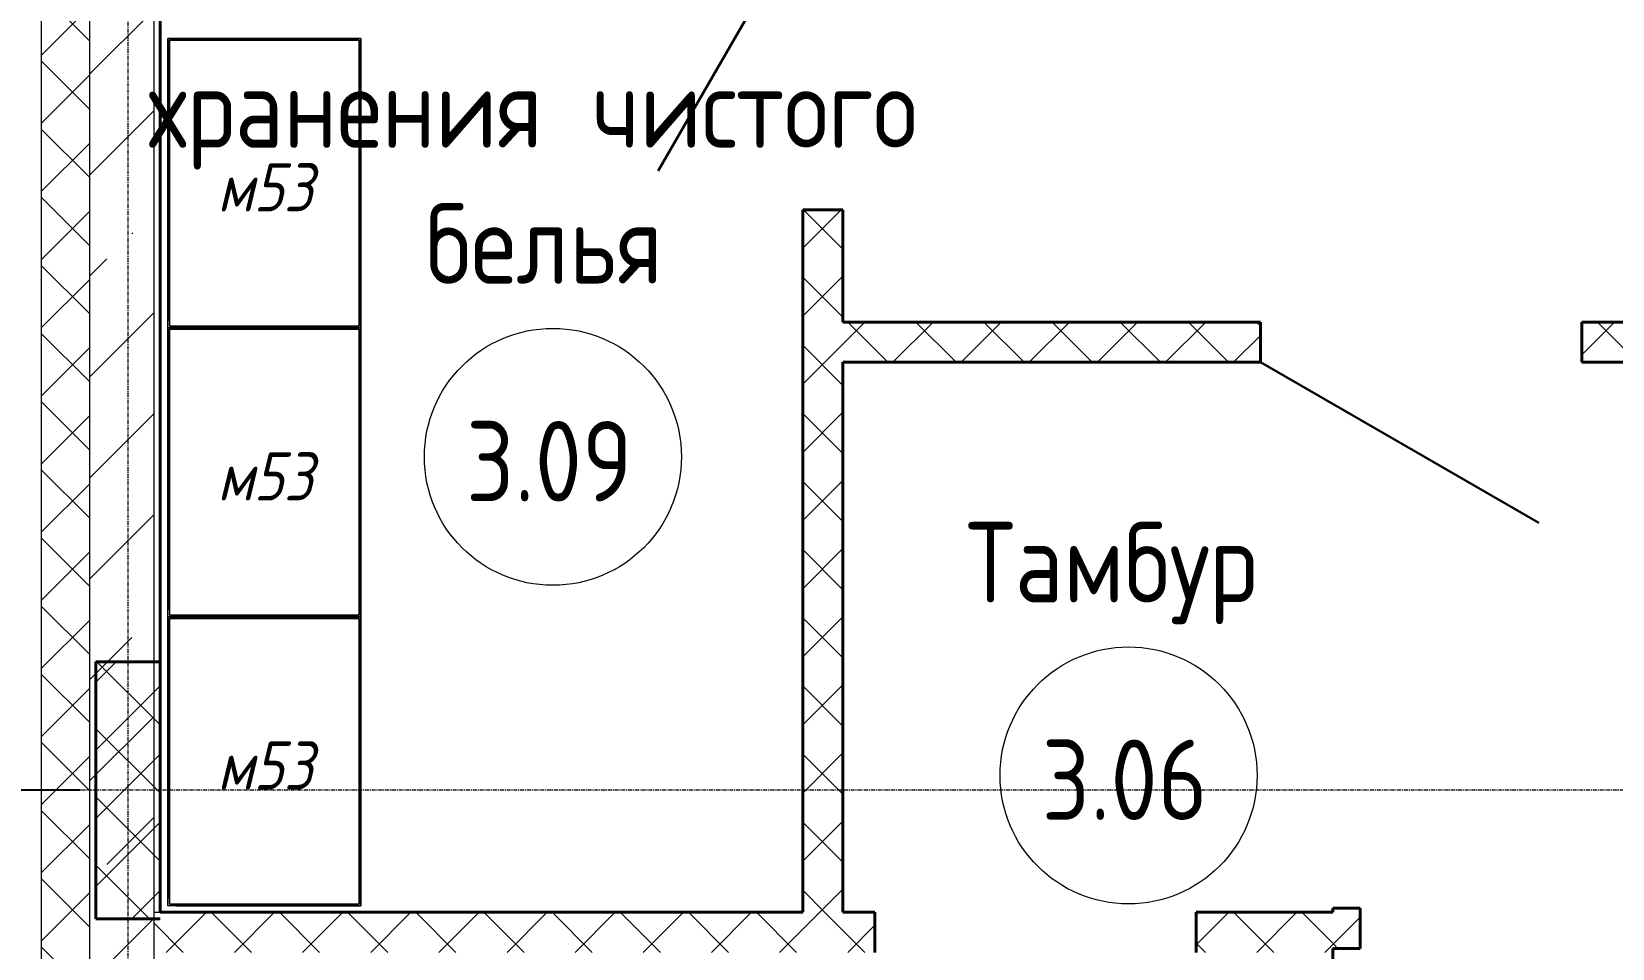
# Model space of a CAD drawing. Header units: millimetres. Extents: x -32954 to 151739, y -65671 to 56243.
# Drawn here: x -30250 to -25330, y -57686 to -54831 of the extents above; entities that cross this region are included whole.
import ezdxf

# ---------------------------------------------------------------- set-up
doc = ezdxf.new("R2010")
doc.units = ezdxf.units.MM
doc.linetypes.add('ADSK_Линия сетки', pattern=[21, 12, -3, 3, -3])
for name, color, linetype, lineweight in [('A-GENM', 7, 'Continuous', 9), ('I-FURN', 7, 'Continuous', 9), ('I-FURN-IDEN', 7, 'Continuous', 9), ('Двери', 7, 'Continuous', 18), ('Марки помещений', 7, 'Continuous', 18), ('Оси', 7, 'Continuous', 9), ('Панель', 7, 'Continuous', 30), ('Размеры', 7, 'Continuous', 9), ('Стены разрез', 7, 'Continuous', 40), ('Стены штриховка', 7, 'Continuous', 18)]:
    doc.layers.add(name, color=color, linetype=linetype, lineweight=lineweight)
doc.styles.add('GOST Common', font='GOST_Common.ttf', dxfattribs={"width": 0.9, "height": 250})
doc.styles.add('GOST Common_I', font='GOST_Common Italic.ttf', dxfattribs={"width": 0.9, "height": 150})
doc.dimstyles.new('ADSK_Проверочный', dxfattribs={"dimscale": 304.8, "dimtxt": 251.428749, "dimasz": 0.463911, "dimexe": 0.492126, "dimexo": 0.492126, "dimgap": 0.164042, "dimtad": 1, "dimdec": 0, "dimdsep": 46, "dimtxsty": 'GOST Common', "dimblk1": 'OBLIQUE', "dimblk2": 'OBLIQUE', "dimsah": 1, "dimcen": 0.09, "dimazin": 0, "dimtfac": 1, "dimtdec": 4, "dimtix": 1, "dimtmove": 0, "dimatfit": 3, "dimfxl": 1, "dimtvp": 1, "dimtolj": 1, "dimtzin": 0, "dimarcsym": 2})
pattern_1 = [(45, (-1e-11, -50353.12), (-106.066, 106.066), []), (135, (-1e-11, -50353.12), (-106.066, -106.066), [])]

# ---------------------------------------------------------------- blocks, each defined once
blk = doc.blocks.new('AC_Дверь_Однопольная_ПВХ - 860х2080h В Л-289294-В_АР_ПЭ_03 Этаж')
at = {"layer": 'Панель'}
blk.add_line((450, 62.5), (-329.4, 512.5), dxfattribs=at)
blk = doc.blocks.new('AC_Дверь_Однопольная_ДеревяннаяНаружная_ГОСТ24698-81 - 960х2080h ГЛ-654744-В_АР_ПЭ_03 Этаж')
at = {"layer": 'Панель'}
blk.add_line((500, 62.5), (-366, 562.5), dxfattribs=at)
blk = doc.blocks.new('_Oblique')
at = {"color": 0, "linetype": 'ByBlock', "lineweight": -2}
blk.add_line((-0.5, -0.5), (0.5, 0.5), dxfattribs=at)
blk = doc.blocks.new('*D221')
at = {"layer": 'Defpoints', "color": 0, "transparency": 16777216}
for p in [(-31007.1, -48193.1), (-29950, -48193.1), (-29950, -57193.1)]:
    blk.add_point(p, dxfattribs=at)
at = {"layer": 'Размеры', "color": 0, "lineweight": -2, "transparency": 16777216}
for p, q in [((-30100, -48193.1), (-31157.1, -48193.1)), ((-31007.1, -57193.1), (-31007.1, -48193.1)), ((-30100, -57193.1), (-31157.1, -57193.1))]:
    blk.add_line(p, q, dxfattribs=at)
at = {"layer": 'Размеры', "color": 0, "lineweight": -2, "transparency": 16777216, "xscale": 141.4, "yscale": 141.4, "zscale": 141.4}
for p, rotation in [((-31007.1, -48193.1), 90), ((-31007.1, -57193.1), 270)]:
    blk.add_blockref('_Oblique', p, dxfattribs=dict(at, rotation=rotation))
at = {"layer": 'Размеры', "color": 0, "transparency": 16777216, "insert": (-31182.1, -52693.1), "char_height": 250, "width": 756.843, "attachment_point": 5, "rotation": 90, "style": 'GOST Common'}
blk.add_mtext('\\A1;9000', dxfattribs=at)
blk = doc.blocks.new('*D222')
at = {"layer": 'Defpoints', "color": 0, "transparency": 16777216}
for p in [(-31007.1, -57193.1), (-29950, -57193.1), (-29950, -62343.1)]:
    blk.add_point(p, dxfattribs=at)
at = {"layer": 'Размеры', "color": 0, "lineweight": -2, "transparency": 16777216}
for p, q in [((-30100, -57193.1), (-31157.1, -57193.1)), ((-31007.1, -62343.1), (-31007.1, -57193.1)), ((-30100, -62343.1), (-31157.1, -62343.1))]:
    blk.add_line(p, q, dxfattribs=at)
at = {"layer": 'Размеры', "color": 0, "lineweight": -2, "transparency": 16777216, "xscale": 141.4, "yscale": 141.4, "zscale": 141.4}
for p, rotation in [((-31007.1, -57193.1), 90), ((-31007.1, -62343.1), 270)]:
    blk.add_blockref('_Oblique', p, dxfattribs=dict(at, rotation=rotation))
at = {"layer": 'Размеры', "color": 0, "transparency": 16777216, "insert": (-31182.1, -59768.1), "char_height": 250, "width": 700.591, "attachment_point": 5, "rotation": 90, "style": 'GOST Common'}
blk.add_mtext('\\A1;5150', dxfattribs=at)
blk = doc.blocks.new('ADSK_Марка_Помещение_2_ГОСТ21-501-2011 - Имя и Категория-86712-В_АР_ПЭ_03 Этаж')
at = {"layer": 'Марки помещений'}
blk.add_circle((0, 0), 4, dxfattribs=at)
blk = doc.blocks.new('М10-М12-М53-М103-М155-М186-М376-М386-М387-М390_Стеллаж - М53_Стеллаж разборный 900х600х1830-8574333-О_ТХ_03')
at = {"layer": 'A-GENM'}
for p, q in [((-425, 0), (-425, -5)), ((425, 0), (-425, 0)), ((-425, 0), (-425, -5)), ((425, 0), (-425, 0)), ((-425, -5), (-425, 0)), ((-425, 0), (425, 0)), ((-425, 0), (-425, -5)), ((425, 0), (-425, 0)), ((425, -5), (425, 0)), ((425, 0), (425, -5)), ((425, 0), (425, -5)), ((425, -5), (425, 0)), ((-425, 0), (-450, 0)), ((-450, 0), (-450, -25)), ((-450, -25), (-450, 0)), ((-450, 0), (-425, 0)), ((-445, -25), (-450, -25)), ((-450, -575), (-450, -25)), ((-450, -25), (-445, -25)), ((-450, -25), (-450, -575)), ((-450, -575), (-450, -25)), ((-445, -25), (-450, -25)), ((-450, -25), (-450, -575)), ((-445, -25), (-450, -25)), ((-450, -575), (-450, -25)), ((-450, -25), (-445, -25)), ((-450, -25), (-450, -575)), ((-445, -25), (-450, -25)), ((-450, -575), (-450, -25)), ((-445, -25), (-450, -25)), ((-450, -25), (-450, -575)), ((-445, -25), (-450, -25)), ((-425, -5), (-445, -5)), ((-445, -5), (-445, -25)), ((-445, -25), (-445, -5)), ((-445, -5), (-425, -5)), ((-445, -25), (-445, -5)), ((-445, -5), (-425, -5)), ((-425, -5), (-445, -5)), ((-445, -5), (-445, -25)), ((-445, -25), (-445, -5)), ((-445, -5), (-425, -5)), ((-425, -5), (-445, -5)), ((-445, -5), (-445, -25)), ((-445, -25), (-445, -5)), ((-445, -5), (-425, -5)), ((-425, -5), (-445, -5)), ((-445, -5), (-445, -25)), ((-445, -575), (-445, -25)), ((-445, -25), (-445, -575)), ((-445, -575), (-445, -25)), ((-445, -25), (-445, -595)), ((-445, -575), (-445, -25)), ((-445, -25), (-445, -575)), ((-445, -575), (-445, -25)), ((-445, -25), (-445, -595)), ((-425, 0), (-425, -5)), ((425, 0), (-425, 0)), ((-425, 0), (-425, -5)), ((425, 0), (-425, 0)), ((-425, -5), (-425, 0)), ((-425, 0), (425, 0)), ((-425, 0), (-425, -5)), ((425, 0), (-425, 0)), ((-425, -5), (425, -5)), ((425, -5), (-425, -5)), ((425, -5), (-425, -5)), ((425, -5), (-425, -5)), ((-425, -5), (425, -5)), ((425, -5), (-425, -5)), ((425, -5), (-425, -5)), ((425, -5), (-425, -5)), ((450, 0), (425, 0)), ((425, -5), (425, 0)), ((425, 0), (450, 0)), ((425, 0), (425, -5)), ((425, 0), (425, -5)), ((425, -5), (425, 0)), ((445, -5), (425, -5)), ((425, -5), (445, -5)), ((425, -5), (445, -5)), ((445, -5), (425, -5)), ((425, -5), (445, -5)), ((445, -5), (425, -5)), ((425, -5), (445, -5)), ((445, -5), (425, -5)), ((445, -25), (445, -5)), ((445, -5), (445, -25)), ((445, -5), (445, -25)), ((445, -25), (445, -5)), ((445, -5), (445, -25)), ((445, -25), (445, -5)), ((445, -5), (445, -25)), ((445, -25), (445, -5)), ((450, -25), (445, -25)), ((445, -25), (445, -575)), ((445, -595), (445, -25)), ((450, -25), (445, -25)), ((445, -25), (445, -575)), ((445, -595), (445, -25)), ((450, -25), (445, -25)), ((450, -25), (445, -25)), ((445, -25), (445, -575)), ((445, -595), (445, -25)), ((450, -25), (445, -25)), ((450, -25), (445, -25)), ((445, -25), (445, -575)), ((445, -595), (445, -25)), ((450, -25), (445, -25)), ((450, -25), (445, -25)), ((450, -25), (450, 0)), ((450, 0), (450, -25)), ((450, -25), (450, -600)), ((450, -575), (450, -25)), ((450, -25), (450, -575)), ((450, -575), (450, -25)), ((450, -25), (450, -575)), ((450, -575), (450, -25)), ((450, -25), (450, -575)), ((450, -575), (450, -25)), ((-450, -575), (-450, -600)), ((-450, -575), (-445, -575)), ((-450, -600), (-450, -575)), ((-445, -575), (-450, -575)), ((-445, -575), (-450, -575)), ((-445, -575), (-450, -575)), ((-445, -575), (-450, -575)), ((-445, -575), (-450, -575)), ((-445, -575), (-450, -575)), ((-450, -575), (-445, -575)), ((-445, -575), (-445, -595)), ((-445, -595), (-445, -575)), ((-445, -595), (-445, -575)), ((-445, -595), (-445, -575)), ((-445, -595), (-445, -575)), ((-445, -575), (-445, -595)), ((445, -595), (445, -575)), ((445, -575), (450, -575)), ((445, -575), (450, -575)), ((450, -575), (445, -575)), ((445, -575), (445, -595)), ((450, -575), (445, -575)), ((450, -575), (445, -575)), ((445, -575), (445, -595)), ((450, -575), (445, -575)), ((450, -575), (445, -575)), ((445, -575), (445, -595)), ((450, -575), (445, -575)), ((450, -575), (450, -600)), ((-450, -600), (-425, -600)), ((-425, -600), (-450, -600)), ((-445, -595), (-425, -595)), ((-425, -595), (-445, -595)), ((-425, -595), (-445, -595)), ((-425, -595), (-445, -595)), ((-445, -595), (445, -595)), ((-425, -595), (-445, -595)), ((-445, -595), (-425, -595)), ((-445, -595), (445, -595)), ((-425, -595), (-425, -600)), ((-425, -600), (-425, -595)), ((-425, -600), (-425, -595)), ((-425, -600), (-425, -595)), ((-425, -600), (-425, -595)), ((425, -595), (-425, -595)), ((-425, -595), (445, -595)), ((-425, -595), (-425, -600)), ((425, -595), (-425, -595)), ((425, -595), (-425, -595)), ((-425, -595), (445, -595)), ((-425, -595), (-425, -600)), ((-425, -595), (-425, -600)), ((425, -595), (-425, -595)), ((450, -600), (-425, -600)), ((-425, -600), (425, -600)), ((425, -600), (-425, -600)), ((-425, -600), (425, -600)), ((425, -600), (-425, -600)), ((-425, -600), (425, -600)), ((425, -600), (-425, -600)), ((-425, -600), (425, -600)), ((425, -600), (425, -595)), ((425, -595), (445, -595)), ((445, -595), (425, -595)), ((425, -600), (425, -595)), ((425, -595), (425, -600)), ((445, -595), (425, -595)), ((425, -595), (425, -600)), ((425, -595), (425, -600)), ((445, -595), (425, -595)), ((425, -595), (425, -600)), ((425, -595), (425, -600)), ((425, -595), (425, -600)), ((450, -600), (425, -600))]:
    blk.add_line(p, q, dxfattribs=at)

msp = doc.modelspace()

# ---------------------------------------------------------------- hatches: boundary and pattern name
at = {"layer": 'Стены разрез', "lineweight": 9}
h = msp.add_hatch(dxfattribs=at)
h.set_pattern_fill('FP_1', color=256, style=0, pattern_type=2)
h.set_pattern_definition(pattern_1)
h.paths.add_polyline_path([(-30159.3, -62448.1), (-30070, -62448.1), (-30070, -48103.1), (-30220, -48103.1), (-30220, -62448.1)])
h = msp.add_hatch(dxfattribs=at)
h.set_pattern_fill('FP_2', color=256, style=0, pattern_type=2)
h.set_pattern_definition([(45, (-1e-11, -50353.1), (-314.309, 314.309), []), (45, (314.3, -50353.1), (-314.309, 314.309), [555.625, -111.125, 3.353, -107.772])])
h.paths.add_polyline_path([(-29870, -62248.1), (-29870, -48303.1), (-30070, -48303.1), (-30070, -62248.1), (-29890, -62248.1)])
h = msp.add_hatch(dxfattribs=at)
h.set_pattern_fill('FP_1', color=256, style=0, pattern_type=2)
h.set_pattern_definition(pattern_1)
h.paths.add_polyline_path([(-27725, -57573.1), (-27725, -55385.6), (-27850, -55385.6), (-27850, -57573.1)])
h.paths.add_polyline_path([(-27850, -54485.6), (-27725, -54485.6), (-27725, -53835.6), (-27850, -53835.6)])
h = msp.add_hatch(dxfattribs=at)
h.set_pattern_fill('FP_1', color=256, style=0, pattern_type=2)
h.set_pattern_definition(pattern_1)
h.paths.add_polyline_path([(-17472.5, -55860.6), (-17472.5, -55735.6), (-18270.9, -55735.6), (-18270.9, -55860.6), (-18141.1, -55860.6)])
h.paths.add_polyline_path([(-20295.9, -55860.6), (-19270.9, -55860.6), (-19270.9, -55735.6), (-25425, -55735.6), (-25425, -55860.6), (-21145.7, -55860.6)])
h.paths.add_polyline_path([(-27725, -55860.6), (-26425, -55860.6), (-26425, -55735.6), (-27725, -55735.6)])
h = msp.add_hatch(dxfattribs=at)
h.set_pattern_fill('FP_1', color=256, style=0, pattern_type=2)
h.set_pattern_definition(pattern_1)
h.paths.add_polyline_path([(-30050, -57593.1), (-29850, -57593.1), (-29850, -56793.1), (-30050, -56793.1)])
h = msp.add_hatch(dxfattribs=at)
h.set_pattern_fill('FP_1', color=256, style=0, pattern_type=2)
h.set_pattern_definition(pattern_1)
h.paths.add_polyline_path([(-15312.5, -57685.6), (-15312.5, -57560.6), (-17810.6, -57560.6), (-17810.6, -57685.6)])
h.paths.add_polyline_path([(-18977, -57685.6), (-18810.6, -57685.6), (-18810.6, -57560.6), (-19077, -57560.6), (-19077, -57685.6)])
h.paths.add_polyline_path([(-20077, -57685.6), (-20077, -57560.6), (-25114.9, -57560.6), (-25114.9, -57685.6), (-21145.7, -57685.6)])
h.paths.add_polyline_path([(-26200, -57685.6), (-26114.9, -57685.6), (-26114.9, -57560.6), (-26200, -57560.6), (-26200, -57573.1)])
h = msp.add_hatch(dxfattribs=at)
h.set_pattern_fill('FP_1', color=256, style=0, pattern_type=2)
h.set_pattern_definition(pattern_1)
h.paths.add_polyline_path([(-26200, -57698.1), (-26200, -57573.1), (-26625, -57573.1), (-26625, -57698.1), (-26325, -57698.1)])
h.paths.add_polyline_path([(-27625, -57698.1), (-27625, -57573.1), (-29870, -57573.1), (-29870, -57698.1), (-29850, -57698.1)])

# ---------------------------------------------------------------- linework, layer by layer
at = {"layer": 'Оси', "linetype": 'ADSK_Линия сетки'}
for p, q in [((-29950, -46065.3), (-29950, -64853.1)), ((2299.7, -57193.1), (-32136.4, -57193.1))]:
    msp.add_line(p, q, dxfattribs=at)
at = {"layer": 'Стены разрез'}
for p, q in [((-29850, -57573.1), (-29850, -53835.6)), ((-27725, -55385.6), (-27850, -55385.6)), ((-27850, -55385.6), (-27850, -57573.1)), ((-27725, -55735.6), (-27725, -55385.6)), ((-26425, -55735.6), (-27725, -55735.6)), ((-26425, -55860.6), (-26425, -55735.6)), ((-19270.9, -55735.6), (-25425, -55735.6)), ((-25425, -55735.6), (-25425, -55860.6)), ((-27725, -57573.1), (-27725, -55860.6)), ((-27725, -55860.6), (-26425, -55860.6)), ((-25425, -55860.6), (-24714.9, -55860.6)), ((-29850, -56793.1), (-30050, -56793.1)), ((-30050, -56793.1), (-30050, -57593.1)), ((-29850, -57573.1), (-29850, -56793.1)), ((-26114.9, -57560.6), (-26200, -57560.6)), ((-26200, -57560.6), (-26200, -57573.1)), ((-26114.9, -57685.6), (-26114.9, -57560.6)), ((-30050, -57593.1), (-29850, -57593.1)), ((-27850, -57573.1), (-29850, -57573.1)), ((-27625, -57573.1), (-27725, -57573.1)), ((-27625, -57698.1), (-27625, -57573.1)), ((-26200, -57573.1), (-26625, -57573.1)), ((-26625, -57573.1), (-26625, -57698.1)), ((-26200, -62228.1), (-26200, -57685.6)), ((-26200, -57685.6), (-26114.9, -57685.6))]:
    msp.add_line(p, q, dxfattribs=at)
at = {"layer": 'Стены штриховка'}
for p, q in [((-30220, -47953.1), (-30220, -62598.1)), ((-30070, -48103.1), (-30070, -62448.1)), ((-29870, -48303.1), (-29870, -62248.1)), ((-29870, -57573.1), (-29850, -57573.1))]:
    msp.add_line(p, q, dxfattribs=at)

# ---------------------------------------------------------------- block references
at = {"layer": 'I-FURN', "rotation": 270}
for p in [(-29225.8, -55303.1), (-29225.8, -56203.1), (-29225.8, -57103.1)]:
    msp.add_blockref('М10-М12-М53-М103-М155-М186-М376-М386-М387-М390_Стеллаж - М53_Стеллаж разборный 900х600х1830-8574333-О_ТХ_03', p, dxfattribs=at)
at = {"layer": 'Двери'}
for name, p, rotation in [('AC_Дверь_Однопольная_ПВХ - 860х2080h В Л-289294-В_АР_ПЭ_03 Этаж', (-27787.5, -54935.6), 89.9999999999999), ('AC_Дверь_Однопольная_ДеревяннаяНаружная_ГОСТ24698-81 - 960х2080h ГЛ-654744-В_АР_ПЭ_03 Этаж', (-25925, -55798.1), 180)]:
    msp.add_blockref(name, p, dxfattribs=dict(at, rotation=rotation))
at = {"layer": 'Марки помещений', "xscale": 99.99999999999993, "yscale": 99.99999999999993, "zscale": 99.99999999999993}
for p in [(-28627.5, -56155.2), (-26835.7, -57147)]:
    msp.add_blockref('ADSK_Марка_Помещение_2_ГОСТ21-501-2011 - Имя и Категория-86712-В_АР_ПЭ_03 Этаж', p, dxfattribs=at)

# ---------------------------------------------------------------- texts
at = {"layer": 'I-FURN-IDEN', "char_height": 150, "attachment_point": 1, "style": 'GOST Common_I'}
for s, insert, width in [('53', (-29558.9, -55241), 245.316), ('\\fGOST Common|b0|i1|c204|p34|;\\W.9;м', (-29672, -55241), 137.089), ('\\fGOST Common|b0|i1|c204|p34|;\\W.9;м', (-29672, -56141), 137.089), ('53', (-29558.9, -56141), 245.316), ('53', (-29558.9, -57041), 245.316), ('\\fGOST Common|b0|i1|c204|p34|;\\W.9;м', (-29672, -57041), 137.089)]:
    msp.add_mtext(s, dxfattribs=dict(at, insert=insert, width=width))
at = {"layer": 'Марки помещений', "lineweight": 9, "char_height": 250, "attachment_point": 1, "style": 'GOST Common'}
for s, insert, width in [('хранения', (-29886.3, -54942.9), 1580.126), ('чистого', (-28505.2, -54942.9), 1385.316), ('белья', (-29023.1, -55366.2), 974.05), ('3.09', (-28898.1, -56043.8), 663.797), ('Тамбур', (-27341.6, -56358.3), 1233.797), ('3.06', (-27106.3, -57035.6), 663.797)]:
    msp.add_mtext(s, dxfattribs=dict(at, insert=insert, width=width))

# ---------------------------------------------------------------- dimensions: what is measured, and where the dimension line sits
at = {"layer": 'Размеры'}
for base, p1, p2, override, picture, middle in [((-31007.1, -48193.1), (-29950, -57193.1), (-29950, -48193.1), {"dimpost": '<>', "dimfxl": 9000}, '*D221', (-31182.1, -52693.1)), ((-31007.1, -57193.1), (-29950, -62343.1), (-29950, -57193.1), {"dimpost": '<>', "dimfxl": 5150}, '*D222', (-31182.1, -59768.1))]:
    dim = msp.add_linear_dim(base=base, p1=p1, p2=p2, angle=90, dimstyle='ADSK_Проверочный', override=override, dxfattribs=at)
    dim.commit()
    dim.dimension.update_dxf_attribs({"geometry": picture, "text_midpoint": middle})

doc.saveas('drawing.dxf')
